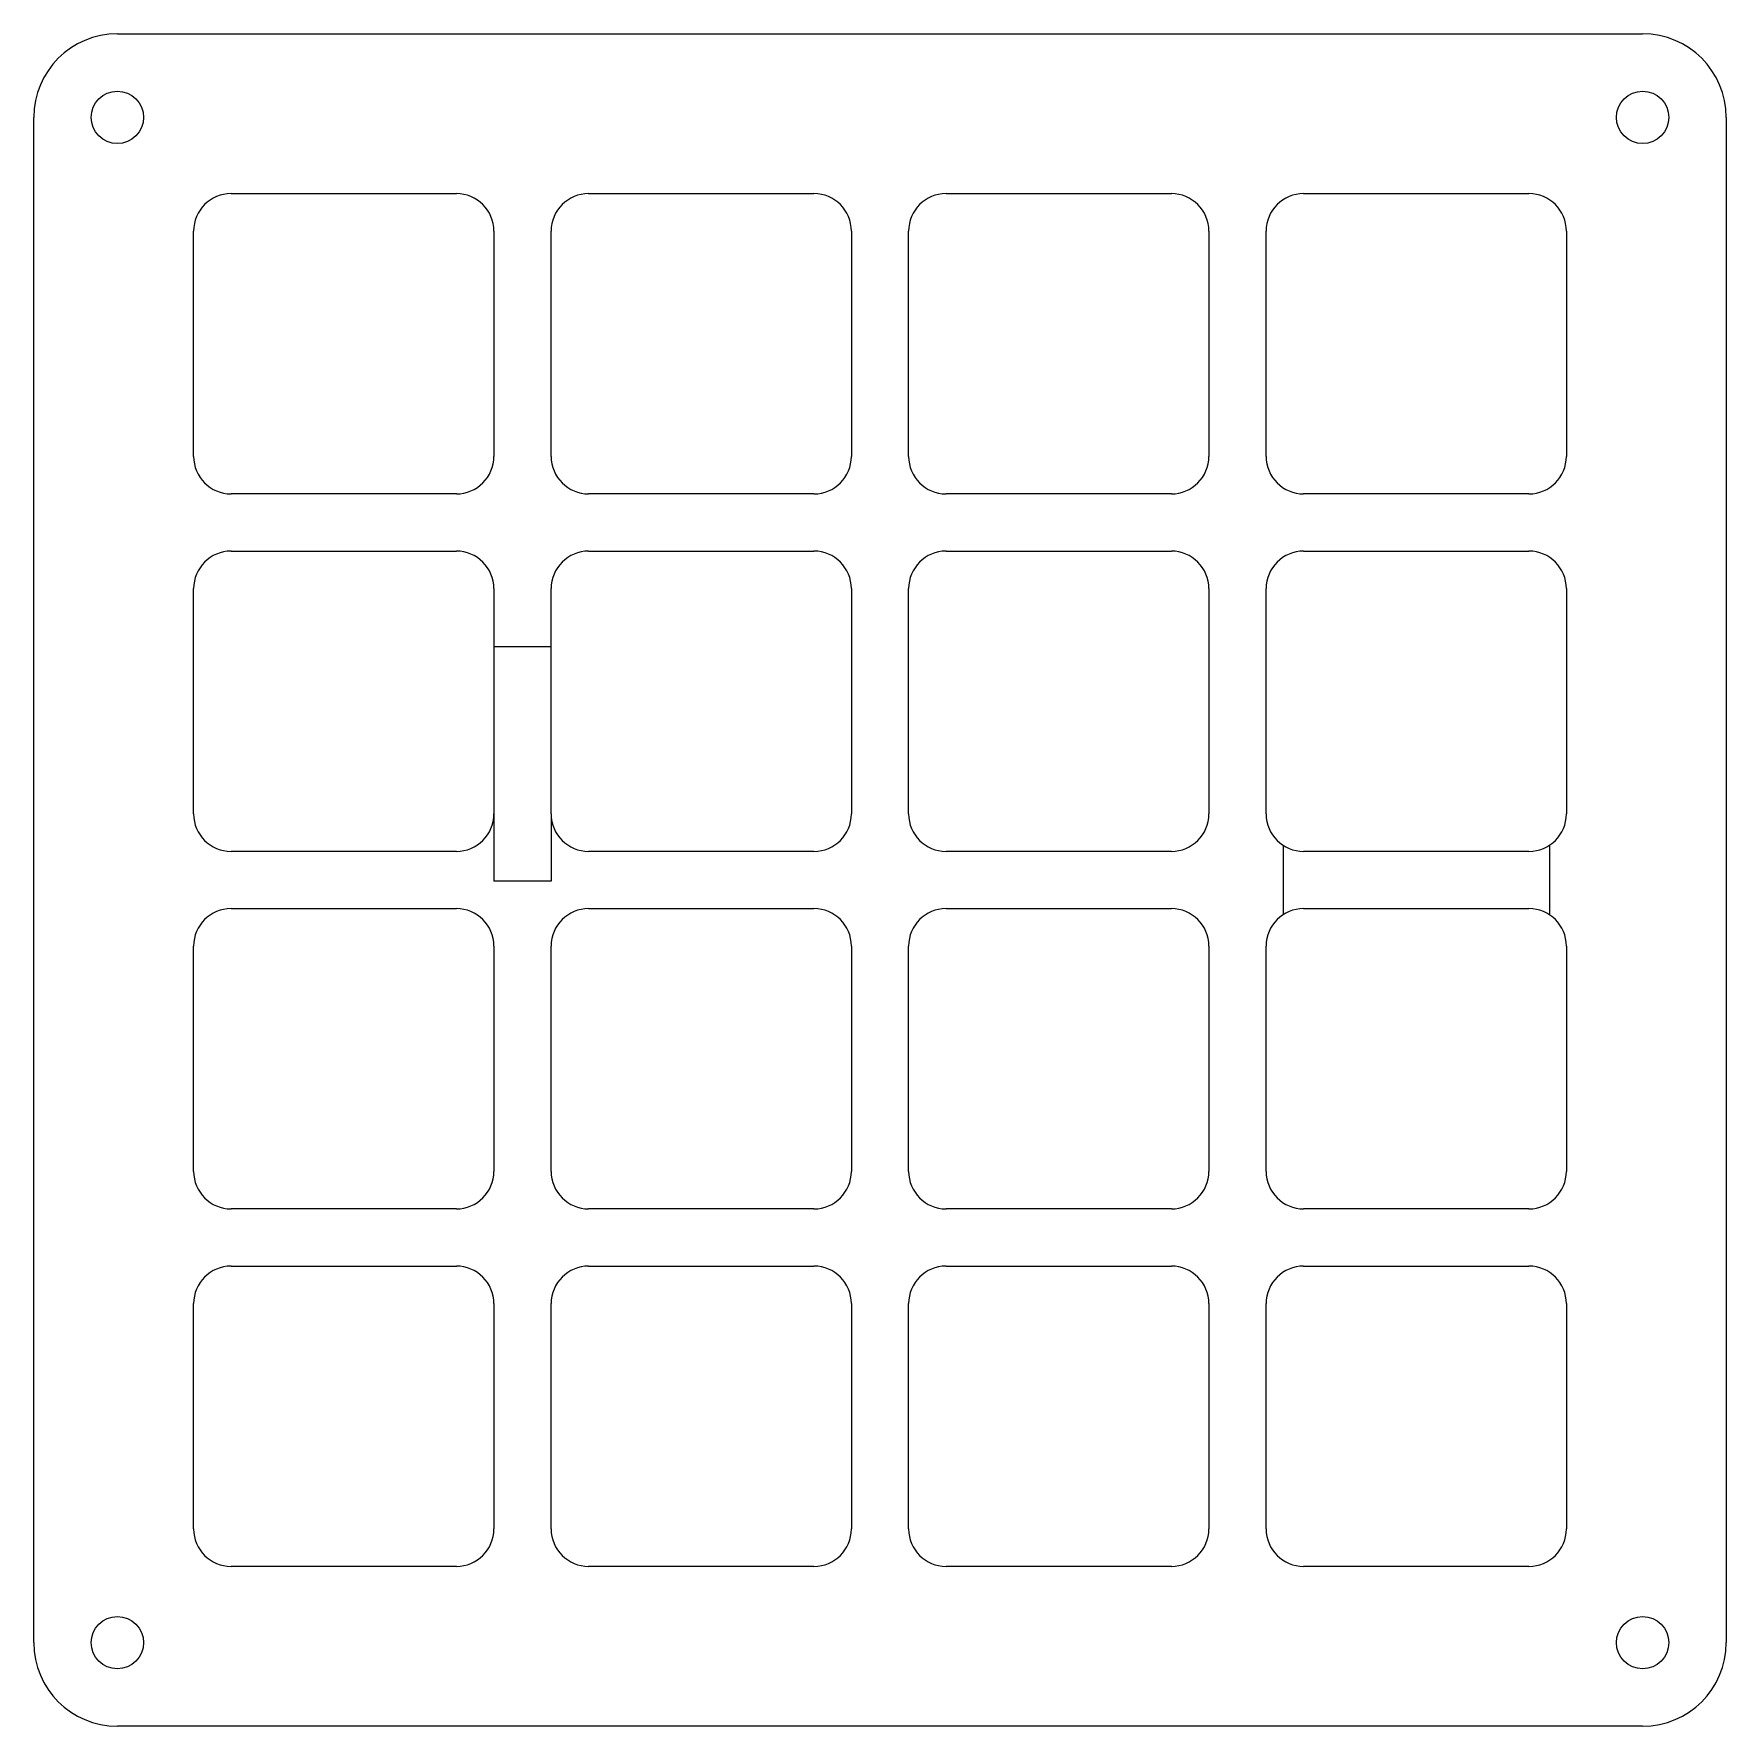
# Model space of a CAD drawing. Header units: millimetres. Extents: x 1 to 226, y 0 to 835.
# Drawn here: x 22.2 to 112.4, y 745.2 to 835.4 of the extents above; entities outside this region: 2.
import ezdxf

# ---------------------------------------------------------------- set-up
doc = ezdxf.new("R2010")
doc.units = ezdxf.units.MM
doc.layers.add('SLD-0', color=179, linetype='Continuous')
doc.styles.add('SLDTEXTSTYLE0', font='TXT', dxfattribs={"width": 0.7})

msp = doc.modelspace()

# ---------------------------------------------------------------- linework, layer by layer
at = {"layer": 'SLD-0'}
for p, q in [((26.635, 835.358), (107.915, 835.358)), ((22.185, 749.628), (22.185, 830.908)), ((112.365, 830.908), (112.365, 749.628)), ((32.7, 826.843), (44.7, 826.843)), ((51.75, 826.843), (63.75, 826.843)), ((70.8, 826.843), (82.8, 826.843)), ((89.85, 826.843), (101.85, 826.843)), ((30.7, 812.843), (30.7, 824.843)), ((46.7, 824.843), (46.7, 812.843)), ((49.75, 812.843), (49.75, 824.843)), ((65.75, 824.843), (65.75, 812.843)), ((68.8, 812.843), (68.8, 824.843)), ((84.8, 824.843), (84.8, 812.843)), ((87.85, 812.843), (87.85, 824.843)), ((103.85, 824.843), (103.85, 812.843)), ((44.7, 810.843), (32.7, 810.843)), ((63.75, 810.843), (51.75, 810.843)), ((82.8, 810.843), (70.8, 810.843)), ((101.85, 810.843), (89.85, 810.843)), ((32.7, 807.793), (44.7, 807.793)), ((51.75, 807.793), (63.75, 807.793)), ((70.8, 807.793), (82.8, 807.793)), ((89.85, 807.793), (101.85, 807.793)), ((30.7, 793.793), (30.7, 805.793)), ((46.7, 805.793), (46.7, 793.793)), ((49.75, 793.793), (49.75, 805.793)), ((65.75, 805.793), (65.75, 793.793)), ((68.8, 793.793), (68.8, 805.793)), ((84.8, 805.793), (84.8, 793.793)), ((87.85, 793.793), (87.85, 805.793)), ((103.85, 805.793), (103.85, 793.793)), ((49.75, 802.698), (46.7, 802.698)), ((46.7, 793.793), (46.7, 790.198)), ((49.75, 793.793), (49.75, 790.198)), ((44.7, 791.793), (32.7, 791.793)), ((63.75, 791.793), (51.75, 791.793)), ((82.8, 791.793), (70.8, 791.793)), ((88.754, 792.12), (88.754, 788.416)), ((101.85, 791.793), (89.85, 791.793)), ((102.946, 792.12), (102.946, 788.416)), ((49.75, 790.198), (46.7, 790.198)), ((32.7, 788.743), (44.7, 788.743)), ((51.75, 788.743), (63.75, 788.743)), ((70.8, 788.743), (82.8, 788.743)), ((89.85, 788.743), (101.85, 788.743)), ((30.7, 774.743), (30.7, 786.743)), ((46.7, 786.743), (46.7, 774.743)), ((49.75, 774.743), (49.75, 786.743)), ((65.75, 786.743), (65.75, 774.743)), ((68.8, 774.743), (68.8, 786.743)), ((84.8, 786.743), (84.8, 774.743)), ((87.85, 774.743), (87.85, 786.743)), ((103.85, 786.743), (103.85, 774.743)), ((44.7, 772.743), (32.7, 772.743)), ((63.75, 772.743), (51.75, 772.743)), ((82.8, 772.743), (70.8, 772.743)), ((101.85, 772.743), (89.85, 772.743)), ((32.7, 769.693), (44.7, 769.693)), ((51.75, 769.693), (63.75, 769.693)), ((70.8, 769.693), (82.8, 769.693)), ((89.85, 769.693), (101.85, 769.693)), ((30.7, 755.693), (30.7, 767.693)), ((46.7, 767.693), (46.7, 755.693)), ((49.75, 755.693), (49.75, 767.693)), ((65.75, 767.693), (65.75, 755.693)), ((68.8, 755.693), (68.8, 767.693)), ((84.8, 767.693), (84.8, 755.693)), ((87.85, 755.693), (87.85, 767.693)), ((103.85, 767.693), (103.85, 755.693)), ((44.7, 753.693), (32.7, 753.693)), ((63.75, 753.693), (51.75, 753.693)), ((82.8, 753.693), (70.8, 753.693)), ((101.85, 753.693), (89.85, 753.693)), ((107.915, 745.178), (26.635, 745.178))]:
    msp.add_line(p, q, dxfattribs=at)
for centre in [(26.635, 830.908), (107.915, 830.908), (26.635, 749.628), (107.915, 749.628)]:
    msp.add_circle(centre, 1.395, dxfattribs=at)
for centre, radius, start, end in [((26.635, 830.908), 4.45, 90, 180), ((107.915, 830.908), 4.45, 0, 90), ((32.7, 824.843), 2, 90, 180), ((44.7, 824.843), 2, 0, 90), ((51.75, 824.843), 2, 90, 180), ((63.75, 824.843), 2, 0, 90), ((70.8, 824.843), 2, 90, 180), ((82.8, 824.843), 2, 0, 90), ((89.85, 824.843), 2, 90, 180), ((101.85, 824.843), 2, 0, 90), ((32.7, 812.843), 2, 180, 270), ((44.7, 812.843), 2, 270, 0), ((51.75, 812.843), 2, 180, 270), ((63.75, 812.843), 2, 270, 0), ((70.8, 812.843), 2, 180, 270), ((82.8, 812.843), 2, 270, 0), ((89.85, 812.843), 2, 180, 270), ((101.85, 812.843), 2, 270, 0), ((32.7, 805.793), 2, 90, 180), ((44.7, 805.793), 2, 0, 90), ((51.75, 805.793), 2, 90, 180), ((63.75, 805.793), 2, 0, 90), ((70.8, 805.793), 2, 90, 180), ((82.8, 805.793), 2, 0, 90), ((89.85, 805.793), 2, 90, 180), ((101.85, 805.793), 2, 0, 90), ((32.7, 793.793), 2, 180, 270), ((44.7, 793.793), 2, 270, 360), ((51.75, 793.793), 2, 180, 270), ((63.75, 793.793), 2, 270, 0), ((70.8, 793.793), 2, 180, 270), ((82.8, 793.793), 2, 270, 360), ((89.85, 793.793), 2, 180, 270), ((101.85, 793.793), 2, 270, 360), ((32.7, 786.743), 2, 90, 180), ((44.7, 786.743), 2, 0, 90), ((51.75, 786.743), 2, 90, 180), ((63.75, 786.743), 2, 0, 90), ((70.8, 786.743), 2, 90, 180), ((82.8, 786.743), 2, 0, 90), ((89.85, 786.743), 2, 90, 180), ((101.85, 786.743), 2, 0, 90), ((32.7, 774.743), 2, 180, 270), ((44.7, 774.743), 2, 270, 0), ((51.75, 774.743), 2, 180, 270), ((63.75, 774.743), 2, 270, 0), ((70.8, 774.743), 2, 180, 270), ((82.8, 774.743), 2, 270, 0), ((89.85, 774.743), 2, 180, 270), ((101.85, 774.743), 2, 270, 0), ((32.7, 767.693), 2, 90, 180), ((44.7, 767.693), 2, 0, 90), ((51.75, 767.693), 2, 90, 180), ((63.75, 767.693), 2, 0, 90), ((70.8, 767.693), 2, 90, 180), ((82.8, 767.693), 2, 0, 90), ((89.85, 767.693), 2, 90, 180), ((101.85, 767.693), 2, 0, 90), ((32.7, 755.693), 2, 180, 270), ((44.7, 755.693), 2, 270, 0), ((51.75, 755.693), 2, 180, 270), ((63.75, 755.693), 2, 270, 0), ((70.8, 755.693), 2, 180, 270), ((82.8, 755.693), 2, 270, 0), ((89.85, 755.693), 2, 180, 270), ((101.85, 755.693), 2, 270, 0), ((26.635, 749.628), 4.45, 180, 270), ((107.915, 749.628), 4.45, 270, 0)]:
    msp.add_arc(centre, radius, start, end, dxfattribs=at)

# ---------------------------------------------------------------- texts
at = {"color": 7, "linetype": 'Continuous', "char_height": 14.94028, "attachment_point": 1, "style": 'SLDTEXTSTYLE0'}
for s, insert in [('SOLIDWORKS Educational Product.', (0, 41.669)), ('For Instructional Use Only.', (0, 19.259))]:
    msp.add_mtext(s, dxfattribs=dict(at, insert=insert))

doc.saveas('drawing.dxf')
